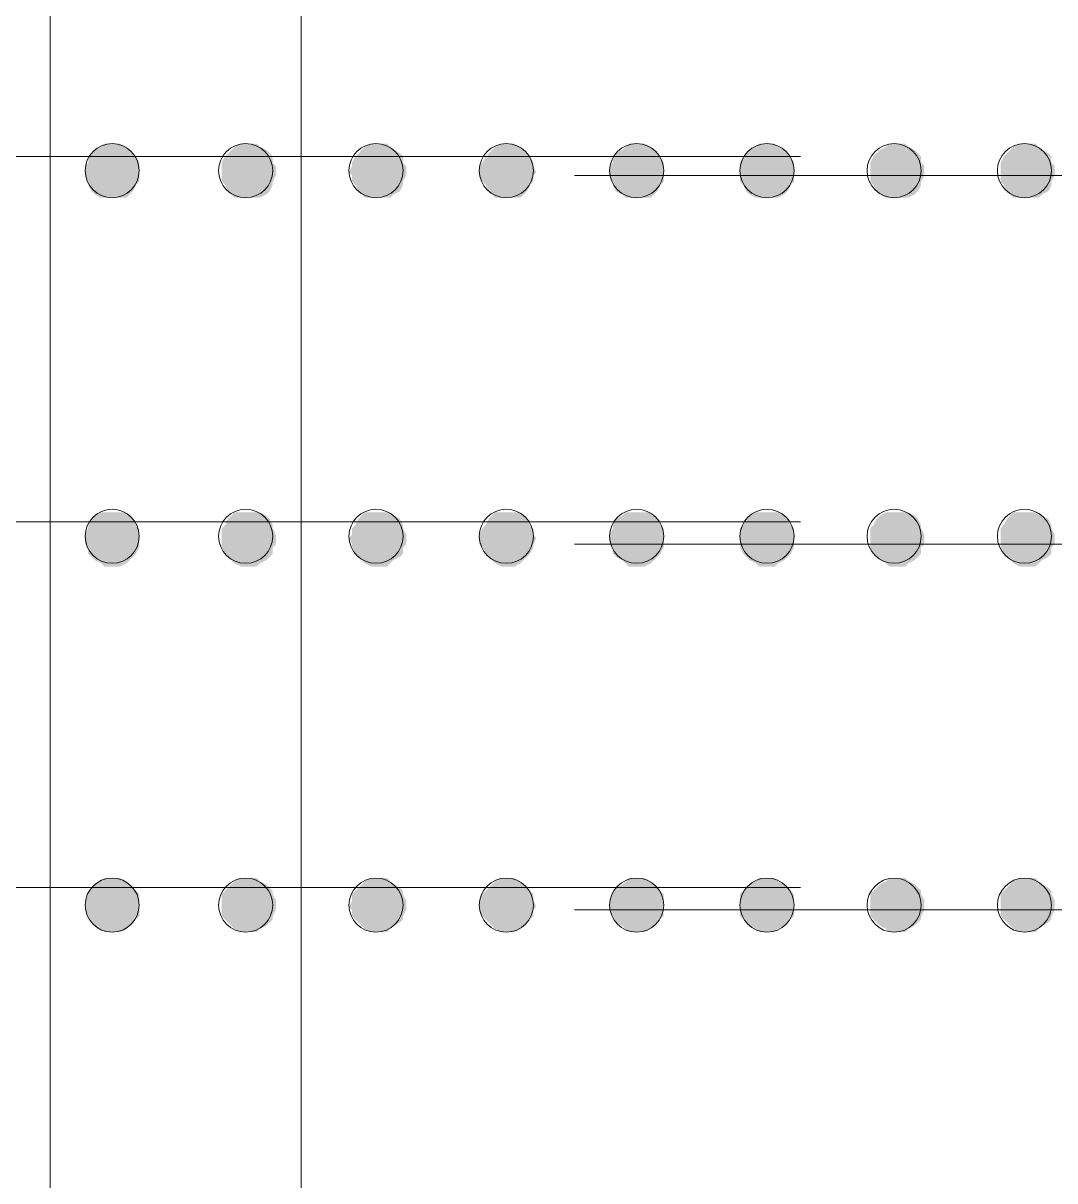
# Model space of a CAD drawing. Header units: inches. Extents: x 2 to 136, y 1 to 96.
# Drawn here: x 31.37 to 37.73, y 59.27 to 66.4 of the extents above; entities that cross this region are included whole.
import ezdxf

# ---------------------------------------------------------------- set-up
doc = ezdxf.new("R2010")
doc.units = ezdxf.units.IN
doc.header["$MEASUREMENT"] = 0
doc.layers.add('PDF_COLUMN', color=251, linetype='Continuous', true_color=0x636466)
doc.layers.add('PDF_Outer Line', color=165, linetype='Continuous', true_color=0x5258ac)
doc.layers.add('PDF_FLOOR LINES', color=7, linetype='Continuous')

msp = doc.modelspace()

# ---------------------------------------------------------------- linework, layer by layer
at = {"layer": 'PDF_COLUMN', "color": 7, "lineweight": 0}
for centre in [(31.9232, 65.4947), (32.7457, 65.4947), (31.9232, 63.2427), (32.7457, 63.2427), (31.9232, 60.971), (32.7457, 60.971)]:
    msp.add_circle(centre, 0.1665, dxfattribs=at)
at = {"layer": 'PDF_COLUMN', "lineweight": 0}
for centre in [(33.5486, 65.4947), (34.3515, 65.4947), (35.1544, 65.4947), (35.9573, 65.4947), (36.7406, 65.4947), (37.5435, 65.4947), (33.5486, 63.2427), (34.3515, 63.2427), (35.1544, 63.2427), (35.9573, 63.2427), (36.7406, 63.2427), (37.5435, 63.2427), (33.5486, 60.971), (34.3515, 60.971), (35.1544, 60.971), (35.9573, 60.971), (36.7406, 60.971), (37.5435, 60.971)]:
    msp.add_circle(centre, 0.1665, dxfattribs=at)
at = {"layer": 'PDF_COLUMN', "color": 7, "transparency": 33554559}
for points in [[(31.7959, 65.6024), (32.0701, 65.5828), (31.7764, 65.5828)], [(31.8155, 65.622), (32.0505, 65.6024), (31.7959, 65.6024)], [(32.0505, 65.6024), (31.7959, 65.6024), (32.0701, 65.5828)], [(31.8547, 65.6415), (32.0309, 65.622), (31.8155, 65.622)], [(32.0309, 65.622), (31.8155, 65.622), (32.0505, 65.6024)], [(31.8743, 65.6611), (32.0114, 65.6415), (31.8547, 65.6415)], [(32.0114, 65.6415), (31.8547, 65.6415), (32.0309, 65.622)], [(31.9134, 65.6611), (31.9722, 65.6611), (31.8743, 65.6611)], [(31.9722, 65.6611), (31.8743, 65.6611), (32.0114, 65.6415)], [(31.933, 65.6611), (31.9134, 65.6611), (31.9722, 65.6611)], [(32.638, 65.6024), (32.9122, 65.5828), (32.6184, 65.5828)], [(32.6576, 65.622), (32.8926, 65.6024), (32.638, 65.6024)], [(32.8926, 65.6024), (32.638, 65.6024), (32.9122, 65.5828)], [(32.6772, 65.6415), (32.873, 65.622), (32.6576, 65.622)], [(32.873, 65.622), (32.6576, 65.622), (32.8926, 65.6024)], [(32.7163, 65.6611), (32.8338, 65.6415), (32.6772, 65.6415)], [(32.8338, 65.6415), (32.6772, 65.6415), (32.873, 65.622)], [(32.7555, 65.6611), (32.8142, 65.6611), (32.7163, 65.6611)], [(32.8142, 65.6611), (32.7163, 65.6611), (32.8338, 65.6415)], [(32.7751, 65.6611), (32.7555, 65.6611), (32.8142, 65.6611)], [(31.7764, 65.5436), (32.0897, 65.524), (31.7568, 65.524)], [(32.0701, 65.5828), (31.7764, 65.5828), (32.0897, 65.5436)], [(31.7764, 65.5828), (32.0897, 65.5436), (31.7764, 65.5436)], [(32.0897, 65.5436), (31.7764, 65.5436), (32.0897, 65.524)], [(32.6184, 65.5828), (32.9122, 65.5436), (32.5988, 65.5436)], [(32.9122, 65.5436), (32.5988, 65.5436), (32.9317, 65.524)], [(32.5988, 65.5436), (32.9317, 65.524), (32.5988, 65.524)], [(32.9122, 65.5828), (32.6184, 65.5828), (32.9122, 65.5436)], [(32.0897, 65.524), (31.7568, 65.524), (32.0897, 65.4849)], [(31.7568, 65.524), (32.0897, 65.4849), (31.7568, 65.4849)], [(32.0897, 65.4849), (31.7568, 65.4849), (32.0897, 65.4653)], [(31.7568, 65.4849), (32.0897, 65.4653), (31.7568, 65.4653)], [(32.0897, 65.4653), (31.7568, 65.4653), (32.0897, 65.4261)], [(31.7568, 65.4653), (32.0897, 65.4261), (31.7764, 65.4261)], [(32.9317, 65.524), (32.5988, 65.524), (32.9317, 65.4849)], [(32.5988, 65.524), (32.9317, 65.4849), (32.5988, 65.4849)], [(32.9317, 65.4849), (32.5988, 65.4849), (32.9317, 65.4653)], [(32.5988, 65.4849), (32.9317, 65.4653), (32.5988, 65.4653)], [(32.9317, 65.4653), (32.5988, 65.4653), (32.9122, 65.4261)], [(32.5988, 65.4653), (32.9122, 65.4261), (32.5988, 65.4261)], [(32.0897, 65.4261), (31.7764, 65.4261), (32.0701, 65.4066)], [(31.7764, 65.4261), (32.0701, 65.4066), (31.7764, 65.4066)], [(32.0701, 65.4066), (31.7764, 65.4066), (32.0505, 65.3674)], [(31.7764, 65.4066), (32.0505, 65.3674), (31.7959, 65.3674)], [(32.9122, 65.4261), (32.5988, 65.4261), (32.9122, 65.4066)], [(32.5988, 65.4261), (32.9122, 65.4066), (32.6184, 65.4066)], [(32.9122, 65.4066), (32.6184, 65.4066), (32.8926, 65.3674)], [(32.6184, 65.4066), (32.8926, 65.3674), (32.638, 65.3674)], [(32.0505, 65.3674), (31.7959, 65.3674), (32.0309, 65.3478)], [(31.7959, 65.3674), (32.0309, 65.3478), (31.8155, 65.3478)], [(32.0309, 65.3478), (31.8155, 65.3478), (32.0114, 65.3282)], [(31.8155, 65.3478), (32.0114, 65.3282), (31.8547, 65.3282)], [(32.0114, 65.3282), (31.8547, 65.3282), (31.9722, 65.3282)], [(31.8547, 65.3282), (31.9722, 65.3282), (31.8743, 65.3282)], [(31.9722, 65.3282), (31.8743, 65.3282), (31.933, 65.3282)], [(31.8743, 65.3282), (31.933, 65.3282), (31.9134, 65.3282)], [(32.8926, 65.3674), (32.638, 65.3674), (32.873, 65.3478)], [(32.638, 65.3674), (32.873, 65.3478), (32.6576, 65.3478)], [(32.873, 65.3478), (32.6576, 65.3478), (32.8338, 65.3282)], [(32.6576, 65.3478), (32.8338, 65.3282), (32.6772, 65.3282)], [(32.8338, 65.3282), (32.6772, 65.3282), (32.8142, 65.3282)], [(32.6772, 65.3282), (32.8142, 65.3282), (32.7163, 65.3282)], [(32.8142, 65.3282), (32.7163, 65.3282), (32.7751, 65.3282)], [(32.7163, 65.3282), (32.7751, 65.3282), (32.7555, 65.3282)], [(31.8547, 63.3895), (32.0309, 63.3699), (31.8155, 63.3699)], [(31.8743, 63.3895), (32.0114, 63.3895), (31.8547, 63.3895)], [(32.0114, 63.3895), (31.8547, 63.3895), (32.0309, 63.3699)], [(31.9134, 63.3895), (31.9722, 63.3895), (31.8743, 63.3895)], [(31.9722, 63.3895), (31.8743, 63.3895), (32.0114, 63.3895)], [(31.933, 63.3895), (31.9134, 63.3895), (31.9722, 63.3895)], [(32.6772, 63.3895), (32.873, 63.3699), (32.6576, 63.3699)], [(32.7163, 63.3895), (32.8338, 63.3895), (32.6772, 63.3895)], [(32.8338, 63.3895), (32.6772, 63.3895), (32.873, 63.3699)], [(32.7555, 63.3895), (32.8142, 63.3895), (32.7163, 63.3895)], [(32.8142, 63.3895), (32.7163, 63.3895), (32.8338, 63.3895)], [(32.7751, 63.3895), (32.7555, 63.3895), (32.8142, 63.3895)], [(31.7959, 63.3504), (32.0701, 63.3112), (31.7764, 63.3112)], [(31.8155, 63.3699), (32.0505, 63.3504), (31.7959, 63.3504)], [(32.0505, 63.3504), (31.7959, 63.3504), (32.0701, 63.3112)], [(32.0309, 63.3699), (31.8155, 63.3699), (32.0505, 63.3504)], [(32.638, 63.3504), (32.9122, 63.3112), (32.6184, 63.3112)], [(32.6576, 63.3699), (32.8926, 63.3504), (32.638, 63.3504)], [(32.8926, 63.3504), (32.638, 63.3504), (32.9122, 63.3112)], [(32.873, 63.3699), (32.6576, 63.3699), (32.8926, 63.3504)], [(31.7764, 63.2916), (32.0897, 63.2524), (31.7568, 63.2524)], [(32.0897, 63.2524), (31.7568, 63.2524), (32.0897, 63.2329)], [(31.7568, 63.2524), (32.0897, 63.2329), (31.7568, 63.2329)], [(32.0701, 63.3112), (31.7764, 63.3112), (32.0897, 63.2916)], [(31.7764, 63.3112), (32.0897, 63.2916), (31.7764, 63.2916)], [(32.0897, 63.2916), (31.7764, 63.2916), (32.0897, 63.2524)], [(32.6184, 63.3112), (32.9122, 63.2916), (32.5988, 63.2916)], [(32.9122, 63.2916), (32.5988, 63.2916), (32.9317, 63.2524)], [(32.5988, 63.2916), (32.9317, 63.2524), (32.5988, 63.2524)], [(32.9317, 63.2524), (32.5988, 63.2524), (32.9317, 63.2329)], [(32.5988, 63.2524), (32.9317, 63.2329), (32.5988, 63.2329)], [(32.9122, 63.3112), (32.6184, 63.3112), (32.9122, 63.2916)], [(32.0897, 63.2329), (31.7568, 63.2329), (32.0897, 63.1937)], [(31.7568, 63.2329), (32.0897, 63.1937), (31.7568, 63.1937)], [(32.0897, 63.1937), (31.7568, 63.1937), (32.0897, 63.1741)], [(31.7568, 63.1937), (32.0897, 63.1741), (31.7764, 63.1741)], [(32.9317, 63.2329), (32.5988, 63.2329), (32.9317, 63.1937)], [(32.5988, 63.2329), (32.9317, 63.1937), (32.5988, 63.1937)], [(32.9317, 63.1937), (32.5988, 63.1937), (32.9122, 63.1741)], [(32.5988, 63.1937), (32.9122, 63.1741), (32.5988, 63.1741)], [(32.0897, 63.1741), (31.7764, 63.1741), (32.0701, 63.1349)], [(31.7764, 63.1741), (32.0701, 63.1349), (31.7764, 63.1349)], [(32.0701, 63.1349), (31.7764, 63.1349), (32.0505, 63.1154)], [(31.7764, 63.1349), (32.0505, 63.1154), (31.7959, 63.1154)], [(32.0505, 63.1154), (31.7959, 63.1154), (32.0309, 63.0958)], [(31.7959, 63.1154), (32.0309, 63.0958), (31.8155, 63.0958)], [(32.9122, 63.1741), (32.5988, 63.1741), (32.9122, 63.1349)], [(32.5988, 63.1741), (32.9122, 63.1349), (32.6184, 63.1349)], [(32.9122, 63.1349), (32.6184, 63.1349), (32.8926, 63.1154)], [(32.6184, 63.1349), (32.8926, 63.1154), (32.638, 63.1154)], [(32.8926, 63.1154), (32.638, 63.1154), (32.873, 63.0958)], [(32.638, 63.1154), (32.873, 63.0958), (32.6576, 63.0958)], [(32.0309, 63.0958), (31.8155, 63.0958), (32.0114, 63.0762)], [(31.8155, 63.0958), (32.0114, 63.0762), (31.8547, 63.0762)], [(32.0114, 63.0762), (31.8547, 63.0762), (31.9722, 63.0566)], [(31.8547, 63.0762), (31.9722, 63.0566), (31.8743, 63.0566)], [(31.9722, 63.0566), (31.8743, 63.0566), (31.933, 63.0566)], [(31.8743, 63.0566), (31.933, 63.0566), (31.9134, 63.0566)], [(32.873, 63.0958), (32.6576, 63.0958), (32.8338, 63.0762)], [(32.6576, 63.0958), (32.8338, 63.0762), (32.6772, 63.0762)], [(32.8338, 63.0762), (32.6772, 63.0762), (32.8142, 63.0566)], [(32.6772, 63.0762), (32.8142, 63.0566), (32.7163, 63.0566)], [(32.8142, 63.0566), (32.7163, 63.0566), (32.7751, 63.0566)], [(32.7163, 63.0566), (32.7751, 63.0566), (32.7555, 63.0566)], [(31.8547, 61.1179), (32.0309, 61.0983), (31.8155, 61.0983)], [(31.8743, 61.1375), (32.0114, 61.1179), (31.8547, 61.1179)], [(32.0114, 61.1179), (31.8547, 61.1179), (32.0309, 61.0983)], [(31.9134, 61.1375), (31.9722, 61.1375), (31.8743, 61.1375)], [(31.9722, 61.1375), (31.8743, 61.1375), (32.0114, 61.1179)], [(31.933, 61.1375), (31.9134, 61.1375), (31.9722, 61.1375)], [(32.6772, 61.1179), (32.873, 61.0983), (32.6576, 61.0983)], [(32.7163, 61.1375), (32.8338, 61.1179), (32.6772, 61.1179)], [(32.8338, 61.1179), (32.6772, 61.1179), (32.873, 61.0983)], [(32.7555, 61.1375), (32.8142, 61.1375), (32.7163, 61.1375)], [(32.8142, 61.1375), (32.7163, 61.1375), (32.8338, 61.1179)], [(32.7751, 61.1375), (32.7555, 61.1375), (32.8142, 61.1375)], [(31.7764, 61.0396), (32.0897, 61.0004), (31.7568, 61.0004)], [(31.7959, 61.0788), (32.0701, 61.0592), (31.7764, 61.0592)], [(32.0701, 61.0592), (31.7764, 61.0592), (32.0897, 61.0396)], [(31.7764, 61.0592), (32.0897, 61.0396), (31.7764, 61.0396)], [(32.0897, 61.0396), (31.7764, 61.0396), (32.0897, 61.0004)], [(31.8155, 61.0983), (32.0505, 61.0788), (31.7959, 61.0788)], [(32.0505, 61.0788), (31.7959, 61.0788), (32.0701, 61.0592)], [(32.0309, 61.0983), (31.8155, 61.0983), (32.0505, 61.0788)], [(32.6184, 61.0592), (32.9122, 61.0396), (32.5988, 61.0396)], [(32.9122, 61.0396), (32.5988, 61.0396), (32.9317, 61.0004)], [(32.5988, 61.0396), (32.9317, 61.0004), (32.5988, 61.0004)], [(32.638, 61.0788), (32.9122, 61.0592), (32.6184, 61.0592)], [(32.9122, 61.0592), (32.6184, 61.0592), (32.9122, 61.0396)], [(32.6576, 61.0983), (32.8926, 61.0788), (32.638, 61.0788)], [(32.8926, 61.0788), (32.638, 61.0788), (32.9122, 61.0592)], [(32.873, 61.0983), (32.6576, 61.0983), (32.8926, 61.0788)], [(32.0897, 61.0004), (31.7568, 61.0004), (32.0897, 60.9613)], [(31.7568, 61.0004), (32.0897, 60.9613), (31.7568, 60.9613)], [(32.9317, 61.0004), (32.5988, 61.0004), (32.9317, 60.9613)], [(32.5988, 61.0004), (32.9317, 60.9613), (32.5988, 60.9613)], [(32.0897, 60.9613), (31.7568, 60.9613), (32.0897, 60.9417)], [(31.7568, 60.9613), (32.0897, 60.9417), (31.7568, 60.9417)], [(32.0897, 60.9417), (31.7568, 60.9417), (32.0897, 60.9025)], [(31.7568, 60.9417), (32.0897, 60.9025), (31.7764, 60.9025)], [(32.0897, 60.9025), (31.7764, 60.9025), (32.0701, 60.8829)], [(31.7764, 60.9025), (32.0701, 60.8829), (31.7764, 60.8829)], [(32.9317, 60.9613), (32.5988, 60.9613), (32.9317, 60.9417)], [(32.5988, 60.9613), (32.9317, 60.9417), (32.5988, 60.9417)], [(32.9317, 60.9417), (32.5988, 60.9417), (32.9122, 60.9025)], [(32.5988, 60.9417), (32.9122, 60.9025), (32.5988, 60.9025)], [(32.9122, 60.9025), (32.5988, 60.9025), (32.9122, 60.8829)], [(32.5988, 60.9025), (32.9122, 60.8829), (32.6184, 60.8829)], [(32.0701, 60.8829), (31.7764, 60.8829), (32.0505, 60.8633)], [(31.7764, 60.8829), (32.0505, 60.8633), (31.7959, 60.8633)], [(32.0505, 60.8633), (31.7959, 60.8633), (32.0309, 60.8438)], [(31.7959, 60.8633), (32.0309, 60.8438), (31.8155, 60.8438)], [(32.0309, 60.8438), (31.8155, 60.8438), (32.0114, 60.8242)], [(31.8155, 60.8438), (32.0114, 60.8242), (31.8547, 60.8242)], [(32.0114, 60.8242), (31.8547, 60.8242), (31.9722, 60.8046)], [(31.8547, 60.8242), (31.9722, 60.8046), (31.8743, 60.8046)], [(32.9122, 60.8829), (32.6184, 60.8829), (32.8926, 60.8633)], [(32.6184, 60.8829), (32.8926, 60.8633), (32.638, 60.8633)], [(32.8926, 60.8633), (32.638, 60.8633), (32.873, 60.8438)], [(32.638, 60.8633), (32.873, 60.8438), (32.6576, 60.8438)], [(32.873, 60.8438), (32.6576, 60.8438), (32.8338, 60.8242)], [(32.6576, 60.8438), (32.8338, 60.8242), (32.6772, 60.8242)], [(32.8338, 60.8242), (32.6772, 60.8242), (32.8142, 60.8046)], [(32.6772, 60.8242), (32.8142, 60.8046), (32.7163, 60.8046)], [(31.9722, 60.8046), (31.8743, 60.8046), (31.933, 60.8046)], [(31.8743, 60.8046), (31.933, 60.8046), (31.9134, 60.8046)], [(32.8142, 60.8046), (32.7163, 60.8046), (32.7751, 60.8046)], [(32.7163, 60.8046), (32.7751, 60.8046), (32.7555, 60.8046)]]:
    msp.add_solid(points, dxfattribs=at)
at = {"layer": 'PDF_COLUMN', "transparency": 33554559}
for points in [[(33.4409, 65.6024), (33.7151, 65.5828), (33.4213, 65.5828)], [(33.4605, 65.622), (33.6955, 65.6024), (33.4409, 65.6024)], [(33.6955, 65.6024), (33.4409, 65.6024), (33.7151, 65.5828)], [(33.4801, 65.6415), (33.6563, 65.622), (33.4605, 65.622)], [(33.6563, 65.622), (33.4605, 65.622), (33.6955, 65.6024)], [(33.5192, 65.6611), (33.6367, 65.6415), (33.4801, 65.6415)], [(33.6367, 65.6415), (33.4801, 65.6415), (33.6563, 65.622)], [(33.5388, 65.6611), (33.6171, 65.6611), (33.5192, 65.6611)], [(33.6171, 65.6611), (33.5192, 65.6611), (33.6367, 65.6415)], [(33.578, 65.6611), (33.5388, 65.6611), (33.6171, 65.6611)], [(34.2438, 65.6024), (34.4984, 65.5828), (34.2242, 65.5828)], [(34.2634, 65.622), (34.4788, 65.6024), (34.2438, 65.6024)], [(34.4788, 65.6024), (34.2438, 65.6024), (34.4984, 65.5828)], [(34.283, 65.6415), (34.4592, 65.622), (34.2634, 65.622)], [(34.4592, 65.622), (34.2634, 65.622), (34.4788, 65.6024)], [(34.3221, 65.6611), (34.4396, 65.6415), (34.283, 65.6415)], [(34.4396, 65.6415), (34.283, 65.6415), (34.4592, 65.622)], [(34.3417, 65.6611), (34.4005, 65.6611), (34.3221, 65.6611)], [(34.4005, 65.6611), (34.3221, 65.6611), (34.4396, 65.6415)], [(34.3809, 65.6611), (34.3417, 65.6611), (34.4005, 65.6611)], [(35.0271, 65.6024), (35.3013, 65.5828), (35.0075, 65.5828)], [(35.0663, 65.622), (35.2817, 65.6024), (35.0271, 65.6024)], [(35.2817, 65.6024), (35.0271, 65.6024), (35.3013, 65.5828)], [(35.0859, 65.6415), (35.2621, 65.622), (35.0663, 65.622)], [(35.2621, 65.622), (35.0663, 65.622), (35.2817, 65.6024)], [(35.1054, 65.6611), (35.2425, 65.6415), (35.0859, 65.6415)], [(35.2425, 65.6415), (35.0859, 65.6415), (35.2621, 65.622)], [(35.1446, 65.6611), (35.2033, 65.6611), (35.1054, 65.6611)], [(35.2033, 65.6611), (35.1054, 65.6611), (35.2425, 65.6415)], [(35.1838, 65.6611), (35.1446, 65.6611), (35.2033, 65.6611)], [(35.83, 65.6024), (36.1042, 65.5828), (35.8104, 65.5828)], [(35.8496, 65.622), (36.0846, 65.6024), (35.83, 65.6024)], [(36.0846, 65.6024), (35.83, 65.6024), (36.1042, 65.5828)], [(35.8887, 65.6415), (36.065, 65.622), (35.8496, 65.622)], [(36.065, 65.622), (35.8496, 65.622), (36.0846, 65.6024)], [(35.9083, 65.6611), (36.0258, 65.6415), (35.8887, 65.6415)], [(36.0258, 65.6415), (35.8887, 65.6415), (36.065, 65.622)], [(35.9475, 65.6611), (36.0062, 65.6611), (35.9083, 65.6611)], [(36.0062, 65.6611), (35.9083, 65.6611), (36.0258, 65.6415)], [(35.9671, 65.6611), (35.9475, 65.6611), (36.0062, 65.6611)], [(36.6329, 65.6024), (36.9071, 65.5828), (36.6133, 65.5828)], [(36.6525, 65.622), (36.8875, 65.6024), (36.6329, 65.6024)], [(36.8875, 65.6024), (36.6329, 65.6024), (36.9071, 65.5828)], [(36.6916, 65.6415), (36.8679, 65.622), (36.6525, 65.622)], [(36.8679, 65.622), (36.6525, 65.622), (36.8875, 65.6024)], [(36.7112, 65.6611), (36.8287, 65.6415), (36.6916, 65.6415)], [(36.8287, 65.6415), (36.6916, 65.6415), (36.8679, 65.622)], [(36.7504, 65.6611), (36.8091, 65.6611), (36.7112, 65.6611)], [(36.8091, 65.6611), (36.7112, 65.6611), (36.8287, 65.6415)], [(36.77, 65.6611), (36.7504, 65.6611), (36.8091, 65.6611)], [(37.4358, 65.6024), (37.7099, 65.5828), (37.4162, 65.5828)], [(37.4554, 65.622), (37.6904, 65.6024), (37.4358, 65.6024)], [(37.6904, 65.6024), (37.4358, 65.6024), (37.7099, 65.5828)], [(37.475, 65.6415), (37.6512, 65.622), (37.4554, 65.622)], [(37.6512, 65.622), (37.4554, 65.622), (37.6904, 65.6024)], [(37.5141, 65.6611), (37.6316, 65.6415), (37.475, 65.6415)], [(37.6316, 65.6415), (37.475, 65.6415), (37.6512, 65.622)], [(37.5337, 65.6611), (37.612, 65.6611), (37.5141, 65.6611)], [(37.612, 65.6611), (37.5141, 65.6611), (37.6316, 65.6415)], [(37.5729, 65.6611), (37.5337, 65.6611), (37.612, 65.6611)], [(33.4213, 65.5828), (33.7151, 65.5436), (33.4017, 65.5436)], [(33.7151, 65.5436), (33.4017, 65.5436), (33.7346, 65.524)], [(33.4017, 65.5436), (33.7346, 65.524), (33.4017, 65.524)], [(33.7151, 65.5828), (33.4213, 65.5828), (33.7151, 65.5436)], [(34.2046, 65.5436), (34.5179, 65.524), (34.185, 65.524)], [(34.2242, 65.5828), (34.5179, 65.5436), (34.2046, 65.5436)], [(34.5179, 65.5436), (34.2046, 65.5436), (34.5179, 65.524)], [(34.4984, 65.5828), (34.2242, 65.5828), (34.5179, 65.5436)], [(35.0075, 65.5436), (35.3208, 65.524), (34.9879, 65.524)], [(35.3013, 65.5828), (35.0075, 65.5828), (35.3208, 65.5436)], [(35.0075, 65.5828), (35.3208, 65.5436), (35.0075, 65.5436)], [(35.3208, 65.5436), (35.0075, 65.5436), (35.3208, 65.524)], [(35.8104, 65.5828), (36.1237, 65.5436), (35.7908, 65.5436)], [(36.1237, 65.5436), (35.7908, 65.5436), (36.1237, 65.524)], [(35.7908, 65.5436), (36.1237, 65.524), (35.7908, 65.524)], [(36.1042, 65.5828), (35.8104, 65.5828), (36.1237, 65.5436)], [(36.6133, 65.5828), (36.9071, 65.5436), (36.5937, 65.5436)], [(36.9071, 65.5436), (36.5937, 65.5436), (36.9266, 65.524)], [(36.5937, 65.5436), (36.9266, 65.524), (36.5937, 65.524)], [(36.9071, 65.5828), (36.6133, 65.5828), (36.9071, 65.5436)], [(37.4162, 65.5828), (37.7099, 65.5436), (37.3966, 65.5436)], [(37.7099, 65.5436), (37.3966, 65.5436), (37.7295, 65.524)], [(37.3966, 65.5436), (37.7295, 65.524), (37.3966, 65.524)], [(37.7099, 65.5828), (37.4162, 65.5828), (37.7099, 65.5436)], [(33.4017, 65.524), (33.7346, 65.4849), (33.3821, 65.4849)], [(33.7346, 65.4849), (33.3821, 65.4849), (33.7346, 65.4653)], [(33.3821, 65.4849), (33.7346, 65.4653), (33.4017, 65.4653)], [(33.7346, 65.524), (33.4017, 65.524), (33.7346, 65.4849)], [(33.7346, 65.4653), (33.4017, 65.4653), (33.7151, 65.4261)], [(33.4017, 65.4653), (33.7151, 65.4261), (33.4017, 65.4261)], [(34.5179, 65.524), (34.185, 65.524), (34.5375, 65.4849)], [(34.185, 65.524), (34.5375, 65.4849), (34.185, 65.4849)], [(34.5375, 65.4849), (34.185, 65.4849), (34.5179, 65.4653)], [(34.185, 65.4849), (34.5179, 65.4653), (34.185, 65.4653)], [(34.5179, 65.4653), (34.185, 65.4653), (34.5179, 65.4261)], [(34.185, 65.4653), (34.5179, 65.4261), (34.2046, 65.4261)], [(35.3208, 65.524), (34.9879, 65.524), (35.3208, 65.4849)], [(34.9879, 65.524), (35.3208, 65.4849), (34.9879, 65.4849)], [(35.3208, 65.4849), (34.9879, 65.4849), (35.3208, 65.4653)], [(34.9879, 65.4849), (35.3208, 65.4653), (34.9879, 65.4653)], [(35.3208, 65.4653), (34.9879, 65.4653), (35.3208, 65.4261)], [(34.9879, 65.4653), (35.3208, 65.4261), (35.0075, 65.4261)], [(36.1237, 65.524), (35.7908, 65.524), (36.1237, 65.4849)], [(35.7908, 65.524), (36.1237, 65.4849), (35.7908, 65.4849)], [(36.1237, 65.4849), (35.7908, 65.4849), (36.1237, 65.4653)], [(35.7908, 65.4849), (36.1237, 65.4653), (35.7908, 65.4653)], [(36.1237, 65.4653), (35.7908, 65.4653), (36.1237, 65.4261)], [(35.7908, 65.4653), (36.1237, 65.4261), (35.7908, 65.4261)], [(36.9266, 65.524), (36.5937, 65.524), (36.9266, 65.4849)], [(36.5937, 65.524), (36.9266, 65.4849), (36.5937, 65.4849)], [(36.9266, 65.4849), (36.5937, 65.4849), (36.9266, 65.4653)], [(36.5937, 65.4849), (36.9266, 65.4653), (36.5937, 65.4653)], [(36.9266, 65.4653), (36.5937, 65.4653), (36.9071, 65.4261)], [(36.5937, 65.4653), (36.9071, 65.4261), (36.5937, 65.4261)], [(37.7295, 65.524), (37.3966, 65.524), (37.7295, 65.4849)], [(37.3966, 65.524), (37.7295, 65.4849), (37.3966, 65.4849)], [(37.7295, 65.4849), (37.3966, 65.4849), (37.7295, 65.4653)], [(37.3966, 65.4849), (37.7295, 65.4653), (37.3966, 65.4653)], [(37.7295, 65.4653), (37.3966, 65.4653), (37.7099, 65.4261)], [(37.3966, 65.4653), (37.7099, 65.4261), (37.3966, 65.4261)], [(33.7151, 65.4261), (33.4017, 65.4261), (33.7151, 65.4066)], [(33.4017, 65.4261), (33.7151, 65.4066), (33.4213, 65.4066)], [(33.7151, 65.4066), (33.4213, 65.4066), (33.6955, 65.3674)], [(33.4213, 65.4066), (33.6955, 65.3674), (33.4409, 65.3674)], [(34.5179, 65.4261), (34.2046, 65.4261), (34.4984, 65.4066)], [(34.2046, 65.4261), (34.4984, 65.4066), (34.2242, 65.4066)], [(34.4984, 65.4066), (34.2242, 65.4066), (34.4788, 65.3674)], [(34.2242, 65.4066), (34.4788, 65.3674), (34.2438, 65.3674)], [(35.3208, 65.4261), (35.0075, 65.4261), (35.3013, 65.4066)], [(35.0075, 65.4261), (35.3013, 65.4066), (35.0075, 65.4066)], [(35.3013, 65.4066), (35.0075, 65.4066), (35.2817, 65.3674)], [(35.0075, 65.4066), (35.2817, 65.3674), (35.0271, 65.3674)], [(36.1237, 65.4261), (35.7908, 65.4261), (36.1042, 65.4066)], [(35.7908, 65.4261), (36.1042, 65.4066), (35.8104, 65.4066)], [(36.1042, 65.4066), (35.8104, 65.4066), (36.0846, 65.3674)], [(35.8104, 65.4066), (36.0846, 65.3674), (35.83, 65.3674)], [(36.9071, 65.4261), (36.5937, 65.4261), (36.9071, 65.4066)], [(36.5937, 65.4261), (36.9071, 65.4066), (36.6133, 65.4066)], [(36.9071, 65.4066), (36.6133, 65.4066), (36.8875, 65.3674)], [(36.6133, 65.4066), (36.8875, 65.3674), (36.6329, 65.3674)], [(37.7099, 65.4261), (37.3966, 65.4261), (37.7099, 65.4066)], [(37.3966, 65.4261), (37.7099, 65.4066), (37.4162, 65.4066)], [(37.7099, 65.4066), (37.4162, 65.4066), (37.6904, 65.3674)], [(37.4162, 65.4066), (37.6904, 65.3674), (37.4358, 65.3674)], [(33.6955, 65.3674), (33.4409, 65.3674), (33.6563, 65.3478)], [(33.4409, 65.3674), (33.6563, 65.3478), (33.4605, 65.3478)], [(33.6563, 65.3478), (33.4605, 65.3478), (33.6367, 65.3282)], [(33.4605, 65.3478), (33.6367, 65.3282), (33.4801, 65.3282)], [(33.6367, 65.3282), (33.4801, 65.3282), (33.6171, 65.3282)], [(33.4801, 65.3282), (33.6171, 65.3282), (33.5192, 65.3282)], [(33.6171, 65.3282), (33.5192, 65.3282), (33.578, 65.3282)], [(33.5192, 65.3282), (33.578, 65.3282), (33.5388, 65.3282)], [(34.4788, 65.3674), (34.2438, 65.3674), (34.4592, 65.3478)], [(34.2438, 65.3674), (34.4592, 65.3478), (34.2634, 65.3478)], [(34.4592, 65.3478), (34.2634, 65.3478), (34.4396, 65.3282)], [(34.2634, 65.3478), (34.4396, 65.3282), (34.283, 65.3282)], [(34.4396, 65.3282), (34.283, 65.3282), (34.4005, 65.3282)], [(34.283, 65.3282), (34.4005, 65.3282), (34.3221, 65.3282)], [(34.4005, 65.3282), (34.3221, 65.3282), (34.3809, 65.3282)], [(34.3221, 65.3282), (34.3809, 65.3282), (34.3417, 65.3282)], [(35.2817, 65.3674), (35.0271, 65.3674), (35.2621, 65.3478)], [(35.0271, 65.3674), (35.2621, 65.3478), (35.0663, 65.3478)], [(35.2621, 65.3478), (35.0663, 65.3478), (35.2425, 65.3282)], [(35.0663, 65.3478), (35.2425, 65.3282), (35.0859, 65.3282)], [(35.2425, 65.3282), (35.0859, 65.3282), (35.2033, 65.3282)], [(35.0859, 65.3282), (35.2033, 65.3282), (35.1054, 65.3282)], [(35.2033, 65.3282), (35.1054, 65.3282), (35.1838, 65.3282)], [(35.1054, 65.3282), (35.1838, 65.3282), (35.1446, 65.3282)], [(36.0846, 65.3674), (35.83, 65.3674), (36.065, 65.3478)], [(35.83, 65.3674), (36.065, 65.3478), (35.8496, 65.3478)], [(36.065, 65.3478), (35.8496, 65.3478), (36.0258, 65.3282)], [(35.8496, 65.3478), (36.0258, 65.3282), (35.8887, 65.3282)], [(36.0258, 65.3282), (35.8887, 65.3282), (36.0062, 65.3282)], [(35.8887, 65.3282), (36.0062, 65.3282), (35.9083, 65.3282)], [(36.0062, 65.3282), (35.9083, 65.3282), (35.9671, 65.3282)], [(35.9083, 65.3282), (35.9671, 65.3282), (35.9475, 65.3282)], [(36.8875, 65.3674), (36.6329, 65.3674), (36.8679, 65.3478)], [(36.6329, 65.3674), (36.8679, 65.3478), (36.6525, 65.3478)], [(36.8679, 65.3478), (36.6525, 65.3478), (36.8287, 65.3282)], [(36.6525, 65.3478), (36.8287, 65.3282), (36.6916, 65.3282)], [(36.8287, 65.3282), (36.6916, 65.3282), (36.8091, 65.3282)], [(36.6916, 65.3282), (36.8091, 65.3282), (36.7112, 65.3282)], [(36.8091, 65.3282), (36.7112, 65.3282), (36.77, 65.3282)], [(36.7112, 65.3282), (36.77, 65.3282), (36.7504, 65.3282)], [(37.6904, 65.3674), (37.4358, 65.3674), (37.6512, 65.3478)], [(37.4358, 65.3674), (37.6512, 65.3478), (37.4554, 65.3478)], [(37.6512, 65.3478), (37.4554, 65.3478), (37.6316, 65.3282)], [(37.4554, 65.3478), (37.6316, 65.3282), (37.475, 65.3282)], [(37.6316, 65.3282), (37.475, 65.3282), (37.612, 65.3282)], [(37.475, 65.3282), (37.612, 65.3282), (37.5141, 65.3282)], [(37.612, 65.3282), (37.5141, 65.3282), (37.5729, 65.3282)], [(37.5141, 65.3282), (37.5729, 65.3282), (37.5337, 65.3282)], [(33.4801, 63.3895), (33.6563, 63.3699), (33.4605, 63.3699)], [(33.5192, 63.3895), (33.6367, 63.3895), (33.4801, 63.3895)], [(33.6367, 63.3895), (33.4801, 63.3895), (33.6563, 63.3699)], [(33.5388, 63.3895), (33.6171, 63.3895), (33.5192, 63.3895)], [(33.6171, 63.3895), (33.5192, 63.3895), (33.6367, 63.3895)], [(33.578, 63.3895), (33.5388, 63.3895), (33.6171, 63.3895)], [(34.283, 63.3895), (34.4592, 63.3699), (34.2634, 63.3699)], [(34.3221, 63.3895), (34.4396, 63.3895), (34.283, 63.3895)], [(34.4396, 63.3895), (34.283, 63.3895), (34.4592, 63.3699)], [(34.3417, 63.3895), (34.4005, 63.3895), (34.3221, 63.3895)], [(34.4005, 63.3895), (34.3221, 63.3895), (34.4396, 63.3895)], [(34.3809, 63.3895), (34.3417, 63.3895), (34.4005, 63.3895)], [(35.0859, 63.3895), (35.2621, 63.3699), (35.0663, 63.3699)], [(35.1054, 63.3895), (35.2425, 63.3895), (35.0859, 63.3895)], [(35.2425, 63.3895), (35.0859, 63.3895), (35.2621, 63.3699)], [(35.1446, 63.3895), (35.2033, 63.3895), (35.1054, 63.3895)], [(35.2033, 63.3895), (35.1054, 63.3895), (35.2425, 63.3895)], [(35.1838, 63.3895), (35.1446, 63.3895), (35.2033, 63.3895)], [(35.8887, 63.3895), (36.065, 63.3699), (35.8496, 63.3699)], [(35.9083, 63.3895), (36.0258, 63.3895), (35.8887, 63.3895)], [(36.0258, 63.3895), (35.8887, 63.3895), (36.065, 63.3699)], [(35.9475, 63.3895), (36.0062, 63.3895), (35.9083, 63.3895)], [(36.0062, 63.3895), (35.9083, 63.3895), (36.0258, 63.3895)], [(35.9671, 63.3895), (35.9475, 63.3895), (36.0062, 63.3895)], [(36.6916, 63.3895), (36.8679, 63.3699), (36.6525, 63.3699)], [(36.7112, 63.3895), (36.8287, 63.3895), (36.6916, 63.3895)], [(36.8287, 63.3895), (36.6916, 63.3895), (36.8679, 63.3699)], [(36.7504, 63.3895), (36.8091, 63.3895), (36.7112, 63.3895)], [(36.8091, 63.3895), (36.7112, 63.3895), (36.8287, 63.3895)], [(36.77, 63.3895), (36.7504, 63.3895), (36.8091, 63.3895)], [(37.475, 63.3895), (37.6512, 63.3699), (37.4554, 63.3699)], [(37.5141, 63.3895), (37.6316, 63.3895), (37.475, 63.3895)], [(37.6316, 63.3895), (37.475, 63.3895), (37.6512, 63.3699)], [(37.5337, 63.3895), (37.612, 63.3895), (37.5141, 63.3895)], [(37.612, 63.3895), (37.5141, 63.3895), (37.6316, 63.3895)], [(37.5729, 63.3895), (37.5337, 63.3895), (37.612, 63.3895)], [(33.4409, 63.3504), (33.7151, 63.3112), (33.4213, 63.3112)], [(33.4605, 63.3699), (33.6955, 63.3504), (33.4409, 63.3504)], [(33.6955, 63.3504), (33.4409, 63.3504), (33.7151, 63.3112)], [(33.6563, 63.3699), (33.4605, 63.3699), (33.6955, 63.3504)], [(34.2438, 63.3504), (34.4984, 63.3112), (34.2242, 63.3112)], [(34.2634, 63.3699), (34.4788, 63.3504), (34.2438, 63.3504)], [(34.4788, 63.3504), (34.2438, 63.3504), (34.4984, 63.3112)], [(34.4592, 63.3699), (34.2634, 63.3699), (34.4788, 63.3504)], [(35.0271, 63.3504), (35.3013, 63.3112), (35.0075, 63.3112)], [(35.0663, 63.3699), (35.2817, 63.3504), (35.0271, 63.3504)], [(35.2817, 63.3504), (35.0271, 63.3504), (35.3013, 63.3112)], [(35.2621, 63.3699), (35.0663, 63.3699), (35.2817, 63.3504)], [(35.83, 63.3504), (36.1042, 63.3112), (35.8104, 63.3112)], [(35.8496, 63.3699), (36.0846, 63.3504), (35.83, 63.3504)], [(36.0846, 63.3504), (35.83, 63.3504), (36.1042, 63.3112)], [(36.065, 63.3699), (35.8496, 63.3699), (36.0846, 63.3504)], [(36.6329, 63.3504), (36.9071, 63.3112), (36.6133, 63.3112)], [(36.6525, 63.3699), (36.8875, 63.3504), (36.6329, 63.3504)], [(36.8875, 63.3504), (36.6329, 63.3504), (36.9071, 63.3112)], [(36.8679, 63.3699), (36.6525, 63.3699), (36.8875, 63.3504)], [(37.4358, 63.3504), (37.7099, 63.3112), (37.4162, 63.3112)], [(37.4554, 63.3699), (37.6904, 63.3504), (37.4358, 63.3504)], [(37.6904, 63.3504), (37.4358, 63.3504), (37.7099, 63.3112)], [(37.6512, 63.3699), (37.4554, 63.3699), (37.6904, 63.3504)], [(33.4017, 63.2524), (33.7346, 63.2329), (33.3821, 63.2329)], [(33.4213, 63.3112), (33.7151, 63.2916), (33.4017, 63.2916)], [(33.7151, 63.2916), (33.4017, 63.2916), (33.7346, 63.2524)], [(33.4017, 63.2916), (33.7346, 63.2524), (33.4017, 63.2524)], [(33.7346, 63.2524), (33.4017, 63.2524), (33.7346, 63.2329)], [(33.7151, 63.3112), (33.4213, 63.3112), (33.7151, 63.2916)], [(34.2046, 63.2916), (34.5179, 63.2524), (34.185, 63.2524)], [(34.5179, 63.2524), (34.185, 63.2524), (34.5375, 63.2329)], [(34.185, 63.2524), (34.5375, 63.2329), (34.185, 63.2329)], [(34.2242, 63.3112), (34.5179, 63.2916), (34.2046, 63.2916)], [(34.5179, 63.2916), (34.2046, 63.2916), (34.5179, 63.2524)], [(34.4984, 63.3112), (34.2242, 63.3112), (34.5179, 63.2916)], [(35.0075, 63.2916), (35.3208, 63.2524), (34.9879, 63.2524)], [(35.3208, 63.2524), (34.9879, 63.2524), (35.3208, 63.2329)], [(34.9879, 63.2524), (35.3208, 63.2329), (34.9879, 63.2329)], [(35.3013, 63.3112), (35.0075, 63.3112), (35.3208, 63.2916)], [(35.0075, 63.3112), (35.3208, 63.2916), (35.0075, 63.2916)], [(35.3208, 63.2916), (35.0075, 63.2916), (35.3208, 63.2524)], [(35.8104, 63.3112), (36.1237, 63.2916), (35.7908, 63.2916)], [(36.1237, 63.2916), (35.7908, 63.2916), (36.1237, 63.2524)], [(35.7908, 63.2916), (36.1237, 63.2524), (35.7908, 63.2524)], [(36.1237, 63.2524), (35.7908, 63.2524), (36.1237, 63.2329)], [(35.7908, 63.2524), (36.1237, 63.2329), (35.7908, 63.2329)], [(36.1042, 63.3112), (35.8104, 63.3112), (36.1237, 63.2916)], [(36.6133, 63.3112), (36.9071, 63.2916), (36.5937, 63.2916)], [(36.9071, 63.2916), (36.5937, 63.2916), (36.9266, 63.2524)], [(36.5937, 63.2916), (36.9266, 63.2524), (36.5937, 63.2524)], [(36.9266, 63.2524), (36.5937, 63.2524), (36.9266, 63.2329)], [(36.5937, 63.2524), (36.9266, 63.2329), (36.5937, 63.2329)], [(36.9071, 63.3112), (36.6133, 63.3112), (36.9071, 63.2916)], [(37.4162, 63.3112), (37.7099, 63.2916), (37.3966, 63.2916)], [(37.7099, 63.2916), (37.3966, 63.2916), (37.7295, 63.2524)], [(37.3966, 63.2916), (37.7295, 63.2524), (37.3966, 63.2524)], [(37.7295, 63.2524), (37.3966, 63.2524), (37.7295, 63.2329)], [(37.3966, 63.2524), (37.7295, 63.2329), (37.3966, 63.2329)], [(37.7099, 63.3112), (37.4162, 63.3112), (37.7099, 63.2916)], [(33.7346, 63.2329), (33.3821, 63.2329), (33.7346, 63.1937)], [(33.3821, 63.2329), (33.7346, 63.1937), (33.4017, 63.1937)], [(33.7346, 63.1937), (33.4017, 63.1937), (33.7151, 63.1741)], [(33.4017, 63.1937), (33.7151, 63.1741), (33.4017, 63.1741)], [(34.5375, 63.2329), (34.185, 63.2329), (34.5179, 63.1937)], [(34.185, 63.2329), (34.5179, 63.1937), (34.185, 63.1937)], [(34.5179, 63.1937), (34.185, 63.1937), (34.5179, 63.1741)], [(34.185, 63.1937), (34.5179, 63.1741), (34.2046, 63.1741)], [(35.3208, 63.2329), (34.9879, 63.2329), (35.3208, 63.1937)], [(34.9879, 63.2329), (35.3208, 63.1937), (34.9879, 63.1937)], [(35.3208, 63.1937), (34.9879, 63.1937), (35.3208, 63.1741)], [(34.9879, 63.1937), (35.3208, 63.1741), (35.0075, 63.1741)], [(36.1237, 63.2329), (35.7908, 63.2329), (36.1237, 63.1937)], [(35.7908, 63.2329), (36.1237, 63.1937), (35.7908, 63.1937)], [(36.1237, 63.1937), (35.7908, 63.1937), (36.1237, 63.1741)], [(35.7908, 63.1937), (36.1237, 63.1741), (35.7908, 63.1741)], [(36.9266, 63.2329), (36.5937, 63.2329), (36.9266, 63.1937)], [(36.5937, 63.2329), (36.9266, 63.1937), (36.5937, 63.1937)], [(36.9266, 63.1937), (36.5937, 63.1937), (36.9071, 63.1741)], [(36.5937, 63.1937), (36.9071, 63.1741), (36.5937, 63.1741)], [(37.7295, 63.2329), (37.3966, 63.2329), (37.7295, 63.1937)], [(37.3966, 63.2329), (37.7295, 63.1937), (37.3966, 63.1937)], [(37.7295, 63.1937), (37.3966, 63.1937), (37.7099, 63.1741)], [(37.3966, 63.1937), (37.7099, 63.1741), (37.3966, 63.1741)], [(33.7151, 63.1741), (33.4017, 63.1741), (33.7151, 63.1349)], [(33.4017, 63.1741), (33.7151, 63.1349), (33.4213, 63.1349)], [(33.7151, 63.1349), (33.4213, 63.1349), (33.6955, 63.1154)], [(33.4213, 63.1349), (33.6955, 63.1154), (33.4409, 63.1154)], [(33.6955, 63.1154), (33.4409, 63.1154), (33.6563, 63.0958)], [(33.4409, 63.1154), (33.6563, 63.0958), (33.4605, 63.0958)], [(34.5179, 63.1741), (34.2046, 63.1741), (34.4984, 63.1349)], [(34.2046, 63.1741), (34.4984, 63.1349), (34.2242, 63.1349)], [(34.4984, 63.1349), (34.2242, 63.1349), (34.4788, 63.1154)], [(34.2242, 63.1349), (34.4788, 63.1154), (34.2438, 63.1154)], [(34.4788, 63.1154), (34.2438, 63.1154), (34.4592, 63.0958)], [(34.2438, 63.1154), (34.4592, 63.0958), (34.2634, 63.0958)], [(35.3208, 63.1741), (35.0075, 63.1741), (35.3013, 63.1349)], [(35.0075, 63.1741), (35.3013, 63.1349), (35.0075, 63.1349)], [(35.3013, 63.1349), (35.0075, 63.1349), (35.2817, 63.1154)], [(35.0075, 63.1349), (35.2817, 63.1154), (35.0271, 63.1154)], [(35.2817, 63.1154), (35.0271, 63.1154), (35.2621, 63.0958)], [(35.0271, 63.1154), (35.2621, 63.0958), (35.0663, 63.0958)], [(36.1237, 63.1741), (35.7908, 63.1741), (36.1042, 63.1349)], [(35.7908, 63.1741), (36.1042, 63.1349), (35.8104, 63.1349)], [(36.1042, 63.1349), (35.8104, 63.1349), (36.0846, 63.1154)], [(35.8104, 63.1349), (36.0846, 63.1154), (35.83, 63.1154)], [(36.0846, 63.1154), (35.83, 63.1154), (36.065, 63.0958)], [(35.83, 63.1154), (36.065, 63.0958), (35.8496, 63.0958)], [(36.9071, 63.1741), (36.5937, 63.1741), (36.9071, 63.1349)], [(36.5937, 63.1741), (36.9071, 63.1349), (36.6133, 63.1349)], [(36.9071, 63.1349), (36.6133, 63.1349), (36.8875, 63.1154)], [(36.6133, 63.1349), (36.8875, 63.1154), (36.6329, 63.1154)], [(36.8875, 63.1154), (36.6329, 63.1154), (36.8679, 63.0958)], [(36.6329, 63.1154), (36.8679, 63.0958), (36.6525, 63.0958)], [(37.7099, 63.1741), (37.3966, 63.1741), (37.7099, 63.1349)], [(37.3966, 63.1741), (37.7099, 63.1349), (37.4162, 63.1349)], [(37.7099, 63.1349), (37.4162, 63.1349), (37.6904, 63.1154)], [(37.4162, 63.1349), (37.6904, 63.1154), (37.4358, 63.1154)], [(37.6904, 63.1154), (37.4358, 63.1154), (37.6512, 63.0958)], [(37.4358, 63.1154), (37.6512, 63.0958), (37.4554, 63.0958)], [(33.6563, 63.0958), (33.4605, 63.0958), (33.6367, 63.0762)], [(33.4605, 63.0958), (33.6367, 63.0762), (33.4801, 63.0762)], [(33.6367, 63.0762), (33.4801, 63.0762), (33.6171, 63.0566)], [(33.4801, 63.0762), (33.6171, 63.0566), (33.5192, 63.0566)], [(33.6171, 63.0566), (33.5192, 63.0566), (33.578, 63.0566)], [(33.5192, 63.0566), (33.578, 63.0566), (33.5388, 63.0566)], [(34.4592, 63.0958), (34.2634, 63.0958), (34.4396, 63.0762)], [(34.2634, 63.0958), (34.4396, 63.0762), (34.283, 63.0762)], [(34.4396, 63.0762), (34.283, 63.0762), (34.4005, 63.0566)], [(34.283, 63.0762), (34.4005, 63.0566), (34.3221, 63.0566)], [(34.4005, 63.0566), (34.3221, 63.0566), (34.3809, 63.0566)], [(34.3221, 63.0566), (34.3809, 63.0566), (34.3417, 63.0566)], [(35.2621, 63.0958), (35.0663, 63.0958), (35.2425, 63.0762)], [(35.0663, 63.0958), (35.2425, 63.0762), (35.0859, 63.0762)], [(35.2425, 63.0762), (35.0859, 63.0762), (35.2033, 63.0566)], [(35.0859, 63.0762), (35.2033, 63.0566), (35.1054, 63.0566)], [(35.2033, 63.0566), (35.1054, 63.0566), (35.1838, 63.0566)], [(35.1054, 63.0566), (35.1838, 63.0566), (35.1446, 63.0566)], [(36.065, 63.0958), (35.8496, 63.0958), (36.0258, 63.0762)], [(35.8496, 63.0958), (36.0258, 63.0762), (35.8887, 63.0762)], [(36.0258, 63.0762), (35.8887, 63.0762), (36.0062, 63.0566)], [(35.8887, 63.0762), (36.0062, 63.0566), (35.9083, 63.0566)], [(36.0062, 63.0566), (35.9083, 63.0566), (35.9671, 63.0566)], [(35.9083, 63.0566), (35.9671, 63.0566), (35.9475, 63.0566)], [(36.8679, 63.0958), (36.6525, 63.0958), (36.8287, 63.0762)], [(36.6525, 63.0958), (36.8287, 63.0762), (36.6916, 63.0762)], [(36.8287, 63.0762), (36.6916, 63.0762), (36.8091, 63.0566)], [(36.6916, 63.0762), (36.8091, 63.0566), (36.7112, 63.0566)], [(36.8091, 63.0566), (36.7112, 63.0566), (36.77, 63.0566)], [(36.7112, 63.0566), (36.77, 63.0566), (36.7504, 63.0566)], [(37.6512, 63.0958), (37.4554, 63.0958), (37.6316, 63.0762)], [(37.4554, 63.0958), (37.6316, 63.0762), (37.475, 63.0762)], [(37.6316, 63.0762), (37.475, 63.0762), (37.612, 63.0566)], [(37.475, 63.0762), (37.612, 63.0566), (37.5141, 63.0566)], [(37.612, 63.0566), (37.5141, 63.0566), (37.5729, 63.0566)], [(37.5141, 63.0566), (37.5729, 63.0566), (37.5337, 63.0566)], [(33.4801, 61.1179), (33.6563, 61.0983), (33.4605, 61.0983)], [(33.5192, 61.1375), (33.6367, 61.1179), (33.4801, 61.1179)], [(33.6367, 61.1179), (33.4801, 61.1179), (33.6563, 61.0983)], [(33.5388, 61.1375), (33.6171, 61.1375), (33.5192, 61.1375)], [(33.6171, 61.1375), (33.5192, 61.1375), (33.6367, 61.1179)], [(33.578, 61.1375), (33.5388, 61.1375), (33.6171, 61.1375)], [(34.283, 61.1179), (34.4592, 61.0983), (34.2634, 61.0983)], [(34.3221, 61.1375), (34.4396, 61.1179), (34.283, 61.1179)], [(34.4396, 61.1179), (34.283, 61.1179), (34.4592, 61.0983)], [(34.3417, 61.1375), (34.4005, 61.1375), (34.3221, 61.1375)], [(34.4005, 61.1375), (34.3221, 61.1375), (34.4396, 61.1179)], [(34.3809, 61.1375), (34.3417, 61.1375), (34.4005, 61.1375)], [(35.0859, 61.1179), (35.2621, 61.0983), (35.0663, 61.0983)], [(35.1054, 61.1375), (35.2425, 61.1179), (35.0859, 61.1179)], [(35.2425, 61.1179), (35.0859, 61.1179), (35.2621, 61.0983)], [(35.1446, 61.1375), (35.2033, 61.1375), (35.1054, 61.1375)], [(35.2033, 61.1375), (35.1054, 61.1375), (35.2425, 61.1179)], [(35.1838, 61.1375), (35.1446, 61.1375), (35.2033, 61.1375)], [(35.8887, 61.1179), (36.065, 61.0983), (35.8496, 61.0983)], [(35.9083, 61.1375), (36.0258, 61.1179), (35.8887, 61.1179)], [(36.0258, 61.1179), (35.8887, 61.1179), (36.065, 61.0983)], [(35.9475, 61.1375), (36.0062, 61.1375), (35.9083, 61.1375)], [(36.0062, 61.1375), (35.9083, 61.1375), (36.0258, 61.1179)], [(35.9671, 61.1375), (35.9475, 61.1375), (36.0062, 61.1375)], [(36.6916, 61.1179), (36.8679, 61.0983), (36.6525, 61.0983)], [(36.7112, 61.1375), (36.8287, 61.1179), (36.6916, 61.1179)], [(36.8287, 61.1179), (36.6916, 61.1179), (36.8679, 61.0983)], [(36.7504, 61.1375), (36.8091, 61.1375), (36.7112, 61.1375)], [(36.8091, 61.1375), (36.7112, 61.1375), (36.8287, 61.1179)], [(36.77, 61.1375), (36.7504, 61.1375), (36.8091, 61.1375)], [(37.475, 61.1179), (37.6512, 61.0983), (37.4554, 61.0983)], [(37.5141, 61.1375), (37.6316, 61.1179), (37.475, 61.1179)], [(37.6316, 61.1179), (37.475, 61.1179), (37.6512, 61.0983)], [(37.5337, 61.1375), (37.612, 61.1375), (37.5141, 61.1375)], [(37.612, 61.1375), (37.5141, 61.1375), (37.6316, 61.1179)], [(37.5729, 61.1375), (37.5337, 61.1375), (37.612, 61.1375)], [(33.4213, 61.0592), (33.7151, 61.0396), (33.4017, 61.0396)], [(33.7151, 61.0396), (33.4017, 61.0396), (33.7346, 61.0004)], [(33.4017, 61.0396), (33.7346, 61.0004), (33.4017, 61.0004)], [(33.4409, 61.0788), (33.7151, 61.0592), (33.4213, 61.0592)], [(33.7151, 61.0592), (33.4213, 61.0592), (33.7151, 61.0396)], [(33.4605, 61.0983), (33.6955, 61.0788), (33.4409, 61.0788)], [(33.6955, 61.0788), (33.4409, 61.0788), (33.7151, 61.0592)], [(33.6563, 61.0983), (33.4605, 61.0983), (33.6955, 61.0788)], [(34.2046, 61.0396), (34.5179, 61.0004), (34.185, 61.0004)], [(34.2242, 61.0592), (34.5179, 61.0396), (34.2046, 61.0396)], [(34.5179, 61.0396), (34.2046, 61.0396), (34.5179, 61.0004)], [(34.2438, 61.0788), (34.4984, 61.0592), (34.2242, 61.0592)], [(34.4984, 61.0592), (34.2242, 61.0592), (34.5179, 61.0396)], [(34.2634, 61.0983), (34.4788, 61.0788), (34.2438, 61.0788)], [(34.4788, 61.0788), (34.2438, 61.0788), (34.4984, 61.0592)], [(34.4592, 61.0983), (34.2634, 61.0983), (34.4788, 61.0788)], [(35.0075, 61.0396), (35.3208, 61.0004), (34.9879, 61.0004)], [(35.0271, 61.0788), (35.3013, 61.0592), (35.0075, 61.0592)], [(35.3013, 61.0592), (35.0075, 61.0592), (35.3208, 61.0396)], [(35.0075, 61.0592), (35.3208, 61.0396), (35.0075, 61.0396)], [(35.3208, 61.0396), (35.0075, 61.0396), (35.3208, 61.0004)], [(35.0663, 61.0983), (35.2817, 61.0788), (35.0271, 61.0788)], [(35.2817, 61.0788), (35.0271, 61.0788), (35.3013, 61.0592)], [(35.2621, 61.0983), (35.0663, 61.0983), (35.2817, 61.0788)], [(35.8104, 61.0592), (36.1237, 61.0396), (35.7908, 61.0396)], [(36.1237, 61.0396), (35.7908, 61.0396), (36.1237, 61.0004)], [(35.7908, 61.0396), (36.1237, 61.0004), (35.7908, 61.0004)], [(35.83, 61.0788), (36.1042, 61.0592), (35.8104, 61.0592)], [(36.1042, 61.0592), (35.8104, 61.0592), (36.1237, 61.0396)], [(35.8496, 61.0983), (36.0846, 61.0788), (35.83, 61.0788)], [(36.0846, 61.0788), (35.83, 61.0788), (36.1042, 61.0592)], [(36.065, 61.0983), (35.8496, 61.0983), (36.0846, 61.0788)], [(36.6133, 61.0592), (36.9071, 61.0396), (36.5937, 61.0396)], [(36.9071, 61.0396), (36.5937, 61.0396), (36.9266, 61.0004)], [(36.5937, 61.0396), (36.9266, 61.0004), (36.5937, 61.0004)], [(36.6329, 61.0788), (36.9071, 61.0592), (36.6133, 61.0592)], [(36.9071, 61.0592), (36.6133, 61.0592), (36.9071, 61.0396)], [(36.6525, 61.0983), (36.8875, 61.0788), (36.6329, 61.0788)], [(36.8875, 61.0788), (36.6329, 61.0788), (36.9071, 61.0592)], [(36.8679, 61.0983), (36.6525, 61.0983), (36.8875, 61.0788)], [(37.4162, 61.0592), (37.7099, 61.0396), (37.3966, 61.0396)], [(37.7099, 61.0396), (37.3966, 61.0396), (37.7295, 61.0004)], [(37.3966, 61.0396), (37.7295, 61.0004), (37.3966, 61.0004)], [(37.4358, 61.0788), (37.7099, 61.0592), (37.4162, 61.0592)], [(37.7099, 61.0592), (37.4162, 61.0592), (37.7099, 61.0396)], [(37.4554, 61.0983), (37.6904, 61.0788), (37.4358, 61.0788)], [(37.6904, 61.0788), (37.4358, 61.0788), (37.7099, 61.0592)], [(37.6512, 61.0983), (37.4554, 61.0983), (37.6904, 61.0788)], [(33.4017, 61.0004), (33.7346, 60.9613), (33.3821, 60.9613)], [(33.7346, 61.0004), (33.4017, 61.0004), (33.7346, 60.9613)], [(34.5179, 61.0004), (34.185, 61.0004), (34.5375, 60.9613)], [(34.185, 61.0004), (34.5375, 60.9613), (34.185, 60.9613)], [(35.3208, 61.0004), (34.9879, 61.0004), (35.3208, 60.9613)], [(34.9879, 61.0004), (35.3208, 60.9613), (34.9879, 60.9613)], [(36.1237, 61.0004), (35.7908, 61.0004), (36.1237, 60.9613)], [(35.7908, 61.0004), (36.1237, 60.9613), (35.7908, 60.9613)], [(36.9266, 61.0004), (36.5937, 61.0004), (36.9266, 60.9613)], [(36.5937, 61.0004), (36.9266, 60.9613), (36.5937, 60.9613)], [(37.7295, 61.0004), (37.3966, 61.0004), (37.7295, 60.9613)], [(37.3966, 61.0004), (37.7295, 60.9613), (37.3966, 60.9613)], [(33.7346, 60.9613), (33.3821, 60.9613), (33.7346, 60.9417)], [(33.3821, 60.9613), (33.7346, 60.9417), (33.4017, 60.9417)], [(33.7346, 60.9417), (33.4017, 60.9417), (33.7151, 60.9025)], [(33.4017, 60.9417), (33.7151, 60.9025), (33.4017, 60.9025)], [(33.7151, 60.9025), (33.4017, 60.9025), (33.7151, 60.8829)], [(33.4017, 60.9025), (33.7151, 60.8829), (33.4213, 60.8829)], [(34.5375, 60.9613), (34.185, 60.9613), (34.5179, 60.9417)], [(34.185, 60.9613), (34.5179, 60.9417), (34.185, 60.9417)], [(34.5179, 60.9417), (34.185, 60.9417), (34.5179, 60.9025)], [(34.185, 60.9417), (34.5179, 60.9025), (34.2046, 60.9025)], [(34.5179, 60.9025), (34.2046, 60.9025), (34.4984, 60.8829)], [(34.2046, 60.9025), (34.4984, 60.8829), (34.2242, 60.8829)], [(35.3208, 60.9613), (34.9879, 60.9613), (35.3208, 60.9417)], [(34.9879, 60.9613), (35.3208, 60.9417), (34.9879, 60.9417)], [(35.3208, 60.9417), (34.9879, 60.9417), (35.3208, 60.9025)], [(34.9879, 60.9417), (35.3208, 60.9025), (35.0075, 60.9025)], [(35.3208, 60.9025), (35.0075, 60.9025), (35.3013, 60.8829)], [(35.0075, 60.9025), (35.3013, 60.8829), (35.0075, 60.8829)], [(36.1237, 60.9613), (35.7908, 60.9613), (36.1237, 60.9417)], [(35.7908, 60.9613), (36.1237, 60.9417), (35.7908, 60.9417)], [(36.1237, 60.9417), (35.7908, 60.9417), (36.1237, 60.9025)], [(35.7908, 60.9417), (36.1237, 60.9025), (35.7908, 60.9025)], [(36.1237, 60.9025), (35.7908, 60.9025), (36.1042, 60.8829)], [(35.7908, 60.9025), (36.1042, 60.8829), (35.8104, 60.8829)], [(36.9266, 60.9613), (36.5937, 60.9613), (36.9266, 60.9417)], [(36.5937, 60.9613), (36.9266, 60.9417), (36.5937, 60.9417)], [(36.9266, 60.9417), (36.5937, 60.9417), (36.9071, 60.9025)], [(36.5937, 60.9417), (36.9071, 60.9025), (36.5937, 60.9025)], [(36.9071, 60.9025), (36.5937, 60.9025), (36.9071, 60.8829)], [(36.5937, 60.9025), (36.9071, 60.8829), (36.6133, 60.8829)], [(37.7295, 60.9613), (37.3966, 60.9613), (37.7295, 60.9417)], [(37.3966, 60.9613), (37.7295, 60.9417), (37.3966, 60.9417)], [(37.7295, 60.9417), (37.3966, 60.9417), (37.7099, 60.9025)], [(37.3966, 60.9417), (37.7099, 60.9025), (37.3966, 60.9025)], [(37.7099, 60.9025), (37.3966, 60.9025), (37.7099, 60.8829)], [(37.3966, 60.9025), (37.7099, 60.8829), (37.4162, 60.8829)], [(33.7151, 60.8829), (33.4213, 60.8829), (33.6955, 60.8633)], [(33.4213, 60.8829), (33.6955, 60.8633), (33.4409, 60.8633)], [(33.6955, 60.8633), (33.4409, 60.8633), (33.6563, 60.8438)], [(33.4409, 60.8633), (33.6563, 60.8438), (33.4605, 60.8438)], [(33.6563, 60.8438), (33.4605, 60.8438), (33.6367, 60.8242)], [(33.4605, 60.8438), (33.6367, 60.8242), (33.4801, 60.8242)], [(33.6367, 60.8242), (33.4801, 60.8242), (33.6171, 60.8046)], [(33.4801, 60.8242), (33.6171, 60.8046), (33.5192, 60.8046)], [(34.4984, 60.8829), (34.2242, 60.8829), (34.4788, 60.8633)], [(34.2242, 60.8829), (34.4788, 60.8633), (34.2438, 60.8633)], [(34.4788, 60.8633), (34.2438, 60.8633), (34.4592, 60.8438)], [(34.2438, 60.8633), (34.4592, 60.8438), (34.2634, 60.8438)], [(34.4592, 60.8438), (34.2634, 60.8438), (34.4396, 60.8242)], [(34.2634, 60.8438), (34.4396, 60.8242), (34.283, 60.8242)], [(34.4396, 60.8242), (34.283, 60.8242), (34.4005, 60.8046)], [(34.283, 60.8242), (34.4005, 60.8046), (34.3221, 60.8046)], [(35.3013, 60.8829), (35.0075, 60.8829), (35.2817, 60.8633)], [(35.0075, 60.8829), (35.2817, 60.8633), (35.0271, 60.8633)], [(35.2817, 60.8633), (35.0271, 60.8633), (35.2621, 60.8438)], [(35.0271, 60.8633), (35.2621, 60.8438), (35.0663, 60.8438)], [(35.2621, 60.8438), (35.0663, 60.8438), (35.2425, 60.8242)], [(35.0663, 60.8438), (35.2425, 60.8242), (35.0859, 60.8242)], [(35.2425, 60.8242), (35.0859, 60.8242), (35.2033, 60.8046)], [(35.0859, 60.8242), (35.2033, 60.8046), (35.1054, 60.8046)], [(36.1042, 60.8829), (35.8104, 60.8829), (36.0846, 60.8633)], [(35.8104, 60.8829), (36.0846, 60.8633), (35.83, 60.8633)], [(36.0846, 60.8633), (35.83, 60.8633), (36.065, 60.8438)], [(35.83, 60.8633), (36.065, 60.8438), (35.8496, 60.8438)], [(36.065, 60.8438), (35.8496, 60.8438), (36.0258, 60.8242)], [(35.8496, 60.8438), (36.0258, 60.8242), (35.8887, 60.8242)], [(36.0258, 60.8242), (35.8887, 60.8242), (36.0062, 60.8046)], [(35.8887, 60.8242), (36.0062, 60.8046), (35.9083, 60.8046)], [(36.9071, 60.8829), (36.6133, 60.8829), (36.8875, 60.8633)], [(36.6133, 60.8829), (36.8875, 60.8633), (36.6329, 60.8633)], [(36.8875, 60.8633), (36.6329, 60.8633), (36.8679, 60.8438)], [(36.6329, 60.8633), (36.8679, 60.8438), (36.6525, 60.8438)], [(36.8679, 60.8438), (36.6525, 60.8438), (36.8287, 60.8242)], [(36.6525, 60.8438), (36.8287, 60.8242), (36.6916, 60.8242)], [(36.8287, 60.8242), (36.6916, 60.8242), (36.8091, 60.8046)], [(36.6916, 60.8242), (36.8091, 60.8046), (36.7112, 60.8046)], [(37.7099, 60.8829), (37.4162, 60.8829), (37.6904, 60.8633)], [(37.4162, 60.8829), (37.6904, 60.8633), (37.4358, 60.8633)], [(37.6904, 60.8633), (37.4358, 60.8633), (37.6512, 60.8438)], [(37.4358, 60.8633), (37.6512, 60.8438), (37.4554, 60.8438)], [(37.6512, 60.8438), (37.4554, 60.8438), (37.6316, 60.8242)], [(37.4554, 60.8438), (37.6316, 60.8242), (37.475, 60.8242)], [(37.6316, 60.8242), (37.475, 60.8242), (37.612, 60.8046)], [(37.475, 60.8242), (37.612, 60.8046), (37.5141, 60.8046)], [(33.6171, 60.8046), (33.5192, 60.8046), (33.578, 60.8046)], [(33.5192, 60.8046), (33.578, 60.8046), (33.5388, 60.8046)], [(34.4005, 60.8046), (34.3221, 60.8046), (34.3809, 60.8046)], [(34.3221, 60.8046), (34.3809, 60.8046), (34.3417, 60.8046)], [(35.2033, 60.8046), (35.1054, 60.8046), (35.1838, 60.8046)], [(35.1054, 60.8046), (35.1838, 60.8046), (35.1446, 60.8046)], [(36.0062, 60.8046), (35.9083, 60.8046), (35.9671, 60.8046)], [(35.9083, 60.8046), (35.9671, 60.8046), (35.9475, 60.8046)], [(36.8091, 60.8046), (36.7112, 60.8046), (36.77, 60.8046)], [(36.7112, 60.8046), (36.77, 60.8046), (36.7504, 60.8046)], [(37.612, 60.8046), (37.5141, 60.8046), (37.5729, 60.8046)], [(37.5141, 60.8046), (37.5729, 60.8046), (37.5337, 60.8046)]]:
    msp.add_solid(points, dxfattribs=at)
at = {"layer": 'PDF_FLOOR LINES', "lineweight": 0}
for points in [[(28.4277, 65.5828), (36.1629, 65.5828)], [(34.7725, 65.4653), (42.6252, 65.4653)], [(28.4277, 63.3308), (36.1629, 63.3308)], [(34.7725, 63.1937), (42.6252, 63.1937)], [(28.4277, 61.0788), (36.1629, 61.0788)], [(34.7725, 60.9417), (42.6252, 60.9417)]]:
    msp.add_lwpolyline(points, dxfattribs=at)
at = {"layer": 'PDF_Outer Line', "color": 7, "lineweight": 0}
msp.add_lwpolyline([(31.5414, 67.4823), (33.0884, 67.4823), (33.0884, 44.9425), (31.5414, 44.9425)], close=True, dxfattribs=at)

doc.saveas('drawing.dxf')
